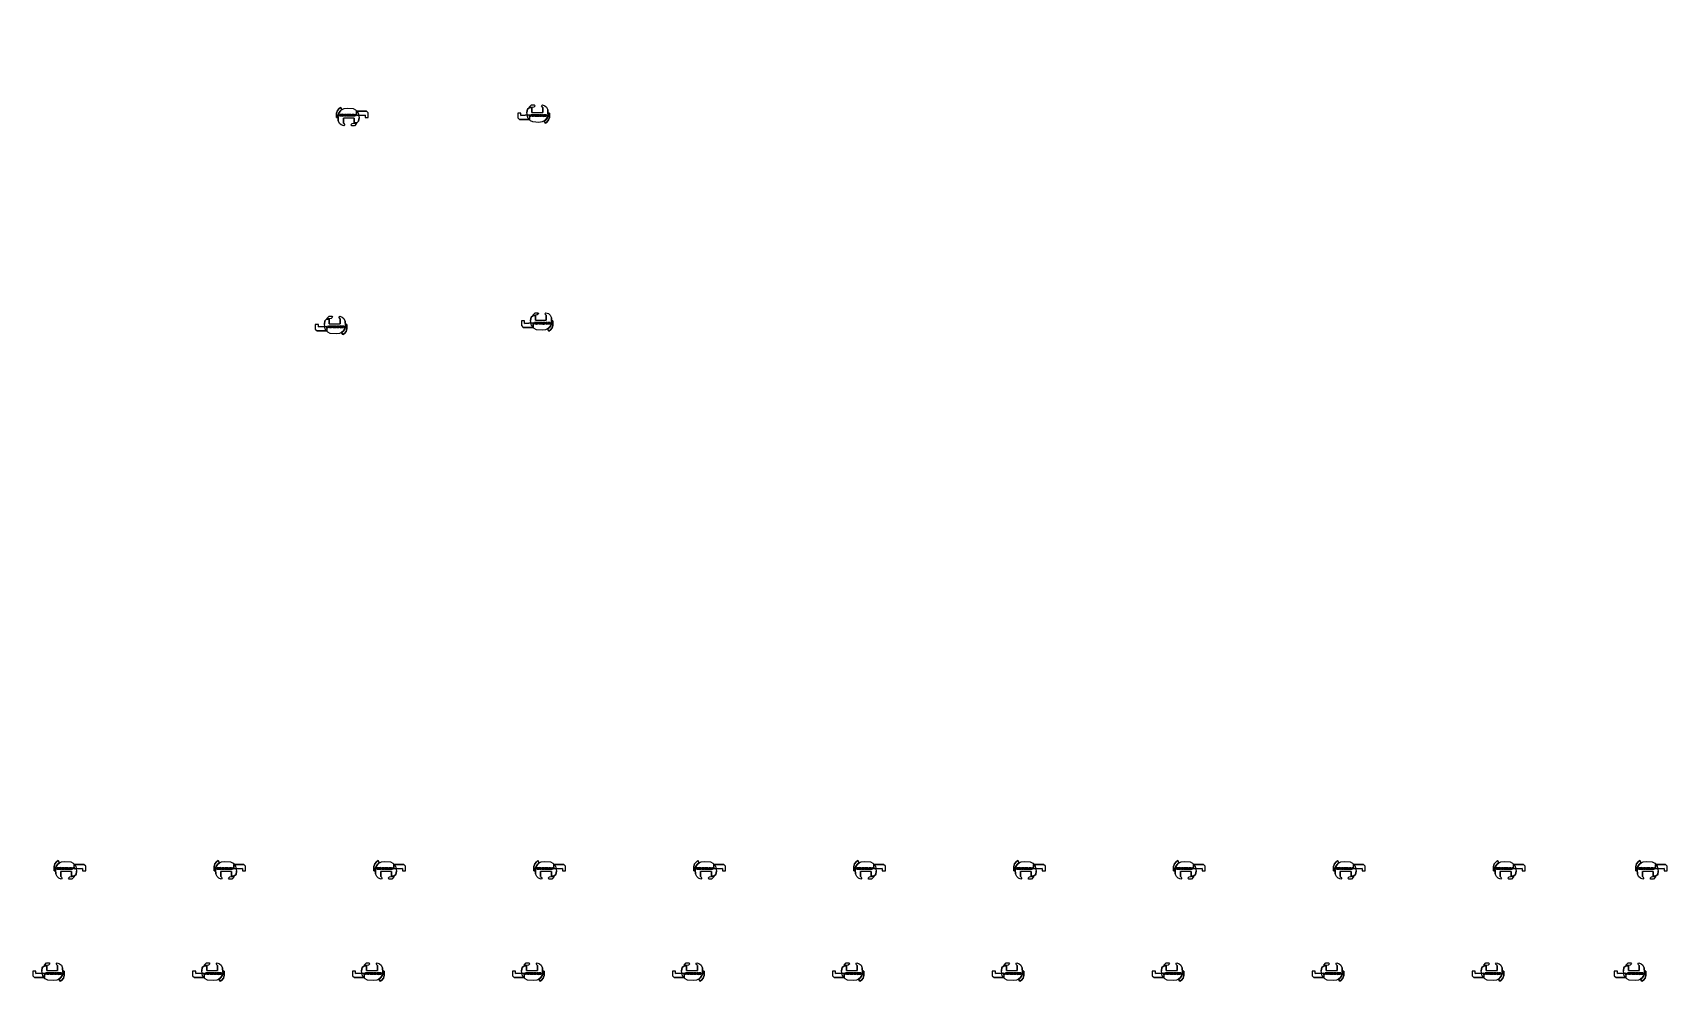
# Model space of a CAD drawing. Extents: x -0.23 to 8.97, y -4.36 to 0.98.
import ezdxf

# ---------------------------------------------------------------- set-up
doc = ezdxf.new("R2010")
doc.units = 0
doc.layers.add('ATK_Panel', color=7, linetype='Continuous')

# ---------------------------------------------------------------- blocks, each defined once
blk = doc.blocks.new('ATK_Union10004220')
for points, elevation in [([(-0.0169, 0.0378), (-0.0113, 0.044), (0.0025, 0.0388), (0.012, 0.0304), (0.0194, 0.0152), (0.0204, -0.007), (0.0163, -0.0264), (0.0019, -0.0449), (-0.0129, -0.0527), (-0.031, -0.055), (-0.0647, -0.0527), (-0.0781, -0.0459), (-0.0929, -0.0286), (-0.098, -0.0001), (-0.095, 0.0186), (-0.0853, 0.0266), (-0.07, 0.028), (-0.07, 0.001), (-0.009, 0.001), (-0.009, 0.0292)], 0.12), ([(-0.0834, 0.0319), (-0.0715, 0.0438), (-0.0567, 0.0438), (-0.0518, 0.0389), (-0.0595, 0.0312), (-0.0818, 0.0285)], 0.12), ([(-0.1318, -0.0161), (-0.1318, -0.0028), (-0.1492, -0.0028), (-0.1492, -0.0288), (-0.1392, -0.0388), (-0.0822, -0.0388), (-0.0835, -0.013), (-0.1318, -0.0161)], 0.1261), ([(-0.0772, -0.0213), (-0.0813, -0.0214), (-0.0753, -0.0096), (-0.0524, -0.0096), (-0.0524, -0.0123), (-0.0575, -0.0123), (-0.0575, -0.0216), (-0.0616, -0.0216), (-0.0616, -0.0125), (-0.0689, -0.0125), (-0.0642, -0.0217), (-0.0681, -0.0217), (-0.0691, -0.0194), (-0.0766, -0.0194)], 0.15), ([(-0.0753, -0.0168), (-0.0726, -0.0119), (-0.0704, -0.0168)], 0.15), ([(-0.0509, -0.0216), (-0.0509, -0.0097), (-0.0384, -0.0097), (-0.0384, -0.0123), (-0.0474, -0.0123), (-0.0474, -0.0143), (-0.0393, -0.0143), (-0.0393, -0.0165), (-0.0475, -0.0165), (-0.0475, -0.019), (-0.0385, -0.019), (-0.0385, -0.0216)], 0.15), ([(-0.0367, -0.0216), (-0.037, -0.0096), (-0.0307, -0.0096), (-0.0251, -0.0185), (-0.0251, -0.0096), (-0.0212, -0.0096), (-0.0212, -0.0217), (-0.0273, -0.0217), (-0.0332, -0.0126), (-0.0332, -0.0216)], 0.15), ([(-0.0194, -0.0215), (-0.0194, -0.0097), (-0.0155, -0.0097), (-0.0155, -0.0141), (-0.0174, -0.017), (-0.0088, -0.0096), (-0.0039, -0.0096), (-0.0111, -0.0153), (-0.0034, -0.0212), (-0.0083, -0.0212), (-0.014, -0.0169), (-0.0157, -0.0169), (-0.0157, -0.0216)], 0.15), ([(0.0221, -0.0028), (0.0287, -0.0028), (0.0287, -0.0275), (0.0242, -0.0413), (0.0147, -0.0535), (0.0059, -0.0596), (-0.0013, -0.0475), (0.0094, -0.0388), (0.0169, -0.0275), (0.0211, -0.0151)], 0.12)]:
    blk.add_lwpolyline(points, close=True, dxfattribs=dict(elevation=elevation))
at = {"elevation": 0.15}
for points in [[(-0.0027, -0.0192), (-0.0027, -0.0126), (0.0003, -0.0097), (0.0093, -0.0097), (0.0124, -0.0126), (0.0124, -0.0184), (0.01, -0.0215), (0.0004, -0.0215), (-0.0027, -0.0192)], [(0.0011, -0.0182), (0.0011, -0.0135), (0.0021, -0.0123), (0.0077, -0.0123), (0.0091, -0.0134), (0.0091, -0.0179), (0.0081, -0.0192), (0.0025, -0.0192), (0.0011, -0.0182)]]:
    blk.add_lwpolyline(points, dxfattribs=at)
for points, invisible_edges in [([(-0.098, -0.0001, 0.15), (-0.07, 0.001, 0.15), (-0.07, 0.028, 0.15), (-0.0853, 0.0266, 0.15)], 9), ([(-0.098, -0.0001, 0.12), (-0.07, 0.001, 0.12), (-0.07, 0.028, 0.12), (-0.0853, 0.0266, 0.12)], 9), ([(-0.0853, 0.0266, 0.15), (-0.095, 0.0186, 0.15), (-0.098, -0.0001, 0.15), (-0.0853, 0.0266, 0.15)], 4), ([(-0.0853, 0.0266, 0.12), (-0.095, 0.0186, 0.12), (-0.098, -0.0001, 0.12), (-0.0853, 0.0266, 0.12)], 4), ([(-0.07, 0.001, 0.15), (-0.0781, -0.0459, 0.15), (-0.0929, -0.0286, 0.15), (-0.098, -0.0001, 0.15)], 9), ([(-0.07, 0.001, 0.12), (-0.0781, -0.0459, 0.12), (-0.0929, -0.0286, 0.12), (-0.098, -0.0001, 0.12)], 9), ([(-0.0834, 0.0319, 0.15), (-0.0715, 0.0438, 0.15), (-0.0567, 0.0438, 0.15), (-0.0518, 0.0389, 0.15)], 8), ([(-0.0834, 0.0319, 0.12), (-0.0715, 0.0438, 0.12), (-0.0567, 0.0438, 0.12), (-0.0518, 0.0389, 0.12)], 8), ([(-0.0518, 0.0389, 0.15), (-0.0595, 0.0312, 0.15), (-0.0818, 0.0285, 0.15), (-0.0834, 0.0319, 0.15)], 8), ([(-0.0518, 0.0389, 0.12), (-0.0595, 0.0312, 0.12), (-0.0818, 0.0285, 0.12), (-0.0834, 0.0319, 0.12)], 8), ([(-0.07, 0.001, 0.15), (-0.0647, -0.0527, 0.15), (-0.0781, -0.0459, 0.15), (-0.07, 0.001, 0.15)], 5), ([(-0.07, 0.001, 0.12), (-0.0647, -0.0527, 0.12), (-0.0781, -0.0459, 0.12), (-0.07, 0.001, 0.12)], 5), ([(-0.009, 0.001, 0.15), (0.0019, -0.0449, 0.15), (-0.0129, -0.0527, 0.15), (-0.07, 0.001, 0.15)], 5), ([(-0.07, 0.001, 0.15), (-0.0129, -0.0527, 0.15), (-0.031, -0.055, 0.15), (-0.07, 0.001, 0.15)], 5), ([(-0.07, 0.001, 0.15), (-0.031, -0.055, 0.15), (-0.0647, -0.0527, 0.15), (-0.07, 0.001, 0.15)], 5), ([(-0.009, 0.001, 0.12), (0.0019, -0.0449, 0.12), (-0.0129, -0.0527, 0.12), (-0.07, 0.001, 0.12)], 5), ([(-0.07, 0.001, 0.12), (-0.0129, -0.0527, 0.12), (-0.031, -0.055, 0.12), (-0.07, 0.001, 0.12)], 5), ([(-0.07, 0.001, 0.12), (-0.031, -0.055, 0.12), (-0.0647, -0.0527, 0.12), (-0.07, 0.001, 0.12)], 5), ([(-0.0169, 0.0378, 0.15), (-0.0113, 0.044, 0.15), (0.0025, 0.0388, 0.15), (-0.009, 0.0292, 0.15)], 4), ([(-0.0169, 0.0378, 0.12), (-0.0113, 0.044, 0.12), (0.0025, 0.0388, 0.12), (-0.009, 0.0292, 0.12)], 4), ([(-0.009, 0.0292, 0.15), (0.0025, 0.0388, 0.15), (0.012, 0.0304, 0.15), (-0.009, 0.0292, 0.15)], 5), ([(-0.009, 0.0292, 0.12), (0.0025, 0.0388, 0.12), (0.012, 0.0304, 0.12), (-0.009, 0.0292, 0.12)], 5), ([(-0.009, 0.0292, 0.15), (0.012, 0.0304, 0.15), (0.0194, 0.0152, 0.15), (-0.009, 0.0292, 0.15)], 5), ([(-0.009, 0.0292, 0.12), (0.012, 0.0304, 0.12), (0.0194, 0.0152, 0.12), (-0.009, 0.0292, 0.12)], 5), ([(-0.009, 0.0292, 0.15), (-0.009, 0.001, 0.15), (0.0204, -0.007, 0.15), (0.0194, 0.0152, 0.15)], 10), ([(-0.009, 0.0292, 0.12), (-0.009, 0.001, 0.12), (0.0204, -0.007, 0.12), (0.0194, 0.0152, 0.12)], 10), ([(-0.009, 0.001, 0.15), (0.0204, -0.007, 0.15), (0.0163, -0.0264, 0.15), (-0.009, 0.001, 0.15)], 5), ([(-0.009, 0.001, 0.15), (0.0163, -0.0264, 0.15), (0.0019, -0.0449, 0.15), (-0.009, 0.001, 0.15)], 5), ([(-0.009, 0.001, 0.12), (0.0204, -0.007, 0.12), (0.0163, -0.0264, 0.12), (-0.009, 0.001, 0.12)], 5), ([(-0.009, 0.001, 0.12), (0.0163, -0.0264, 0.12), (0.0019, -0.0449, 0.12), (-0.009, 0.001, 0.12)], 5), ([(-0.1318, -0.0161, 0.1411), (-0.1318, -0.0028, 0.1411), (-0.1492, -0.0028, 0.1411), (-0.1492, -0.0288, 0.1411)], 8), ([(-0.1318, -0.0161, 0.1261), (-0.1318, -0.0028, 0.1261), (-0.1492, -0.0028, 0.1261), (-0.1492, -0.0288, 0.1261)], 8), ([(-0.1492, -0.0288, 0.1411), (-0.1392, -0.0388, 0.1411), (-0.1318, -0.0161, 0.1411)], 10), ([(-0.1492, -0.0288, 0.1261), (-0.1392, -0.0388, 0.1261), (-0.1318, -0.0161, 0.1261)], 10), ([(-0.0835, -0.013, 0.1411), (-0.0835, -0.0388, 0.1411), (-0.1392, -0.0388, 0.1411), (-0.1318, -0.0161, 0.1411)], 4), ([(-0.0835, -0.013, 0.1261), (-0.0835, -0.0388, 0.1261), (-0.1392, -0.0388, 0.1261), (-0.1318, -0.0161, 0.1261)], 4), ([(-0.0013, -0.0475, 0.15), (0.0059, -0.0596, 0.15), (0.0147, -0.0535, 0.15), (0.0094, -0.0388, 0.15)], 4), ([(-0.0013, -0.0475, 0.12), (0.0059, -0.0596, 0.12), (0.0147, -0.0535, 0.12), (0.0094, -0.0388, 0.12)], 4), ([(0.0094, -0.0388, 0.15), (0.0147, -0.0535, 0.15), (0.0242, -0.0413, 0.15), (0.0169, -0.0275, 0.15)], 5), ([(0.0094, -0.0388, 0.12), (0.0147, -0.0535, 0.12), (0.0242, -0.0413, 0.12), (0.0169, -0.0275, 0.12)], 5), ([(0.0169, -0.0275, 0.15), (0.0242, -0.0413, 0.15), (0.0287, -0.0275, 0.15), (0.0211, -0.0151, 0.15)], 5), ([(0.0169, -0.0275, 0.12), (0.0242, -0.0413, 0.12), (0.0287, -0.0275, 0.12), (0.0211, -0.0151, 0.12)], 5), ([(0.0211, -0.0151, 0.15), (0.0287, -0.0275, 0.15), (0.0287, -0.0028, 0.15), (0.0221, -0.0028, 0.15)], 1), ([(0.0211, -0.0151, 0.12), (0.0287, -0.0275, 0.12), (0.0287, -0.0028, 0.12), (0.0221, -0.0028, 0.12)], 1)]:
    blk.add_3dface(points, dxfattribs=dict(invisible_edges=invisible_edges))

msp = doc.modelspace()

# ---------------------------------------------------------------- block references
at = {"layer": 'ATK_Panel', "rotation": 180}
for p in [(1.51, 0.5, 0.55), (1.51, 0.5, 1.35), (1.51, 0.5, 2.15), (-0.08, -3.74, 2.15), (-0.08, -3.74, 0.55), (0.82, -3.74, 2.15), (0.82, -3.74, 0.55), (1.72, -3.74, 2.15), (1.72, -3.74, 0.55), (2.62, -3.74, 2.15), (2.62, -3.74, 0.55), (3.52, -3.74, 2.15), (3.52, -3.74, 0.55), (4.42, -3.74, 2.15), (4.42, -3.74, 0.55), (5.32, -3.74, 2.15), (5.32, -3.74, 0.55), (6.22, -3.74, 2.15), (6.22, -3.74, 0.55), (7.12, -3.74, 2.15), (7.12, -3.74, 0.55), (8.02, -3.74, 2.15), (8.02, -3.74, 0.55), (8.82, -3.74, 2.15), (8.82, -3.74, 0.55)]:
    msp.add_blockref('ATK_Union10004220', p, dxfattribs=at)
at = {"layer": 'ATK_Panel'}
for p in [(2.65, 0.53, 0.55), (2.65, 0.53, 1.35), (2.65, 0.53, 2.15), (1.51, -0.66, 0.55), (1.51, -0.66, 1.35), (1.51, -0.66, 2.15), (2.67, -0.64, 0.55), (2.67, -0.64, 1.35), (2.67, -0.64, 2.15), (-0.08, -4.3, 2.15), (-0.08, -4.3, 0.55), (0.82, -4.3, 2.15), (0.82, -4.3, 0.55), (1.72, -4.3, 2.15), (1.72, -4.3, 0.55), (2.62, -4.3, 2.15), (2.62, -4.3, 0.55), (3.52, -4.3, 2.15), (3.52, -4.3, 0.55), (4.42, -4.3, 2.15), (4.42, -4.3, 0.55), (5.32, -4.3, 2.15), (5.32, -4.3, 0.55), (6.22, -4.3, 2.15), (6.22, -4.3, 0.55), (7.12, -4.3, 2.15), (7.12, -4.3, 0.55), (8.02, -4.3, 2.15), (8.02, -4.3, 0.55), (8.82, -4.3, 2.15), (8.82, -4.3, 0.55)]:
    msp.add_blockref('ATK_Union10004220', p, dxfattribs=at)

doc.saveas('drawing.dxf')
